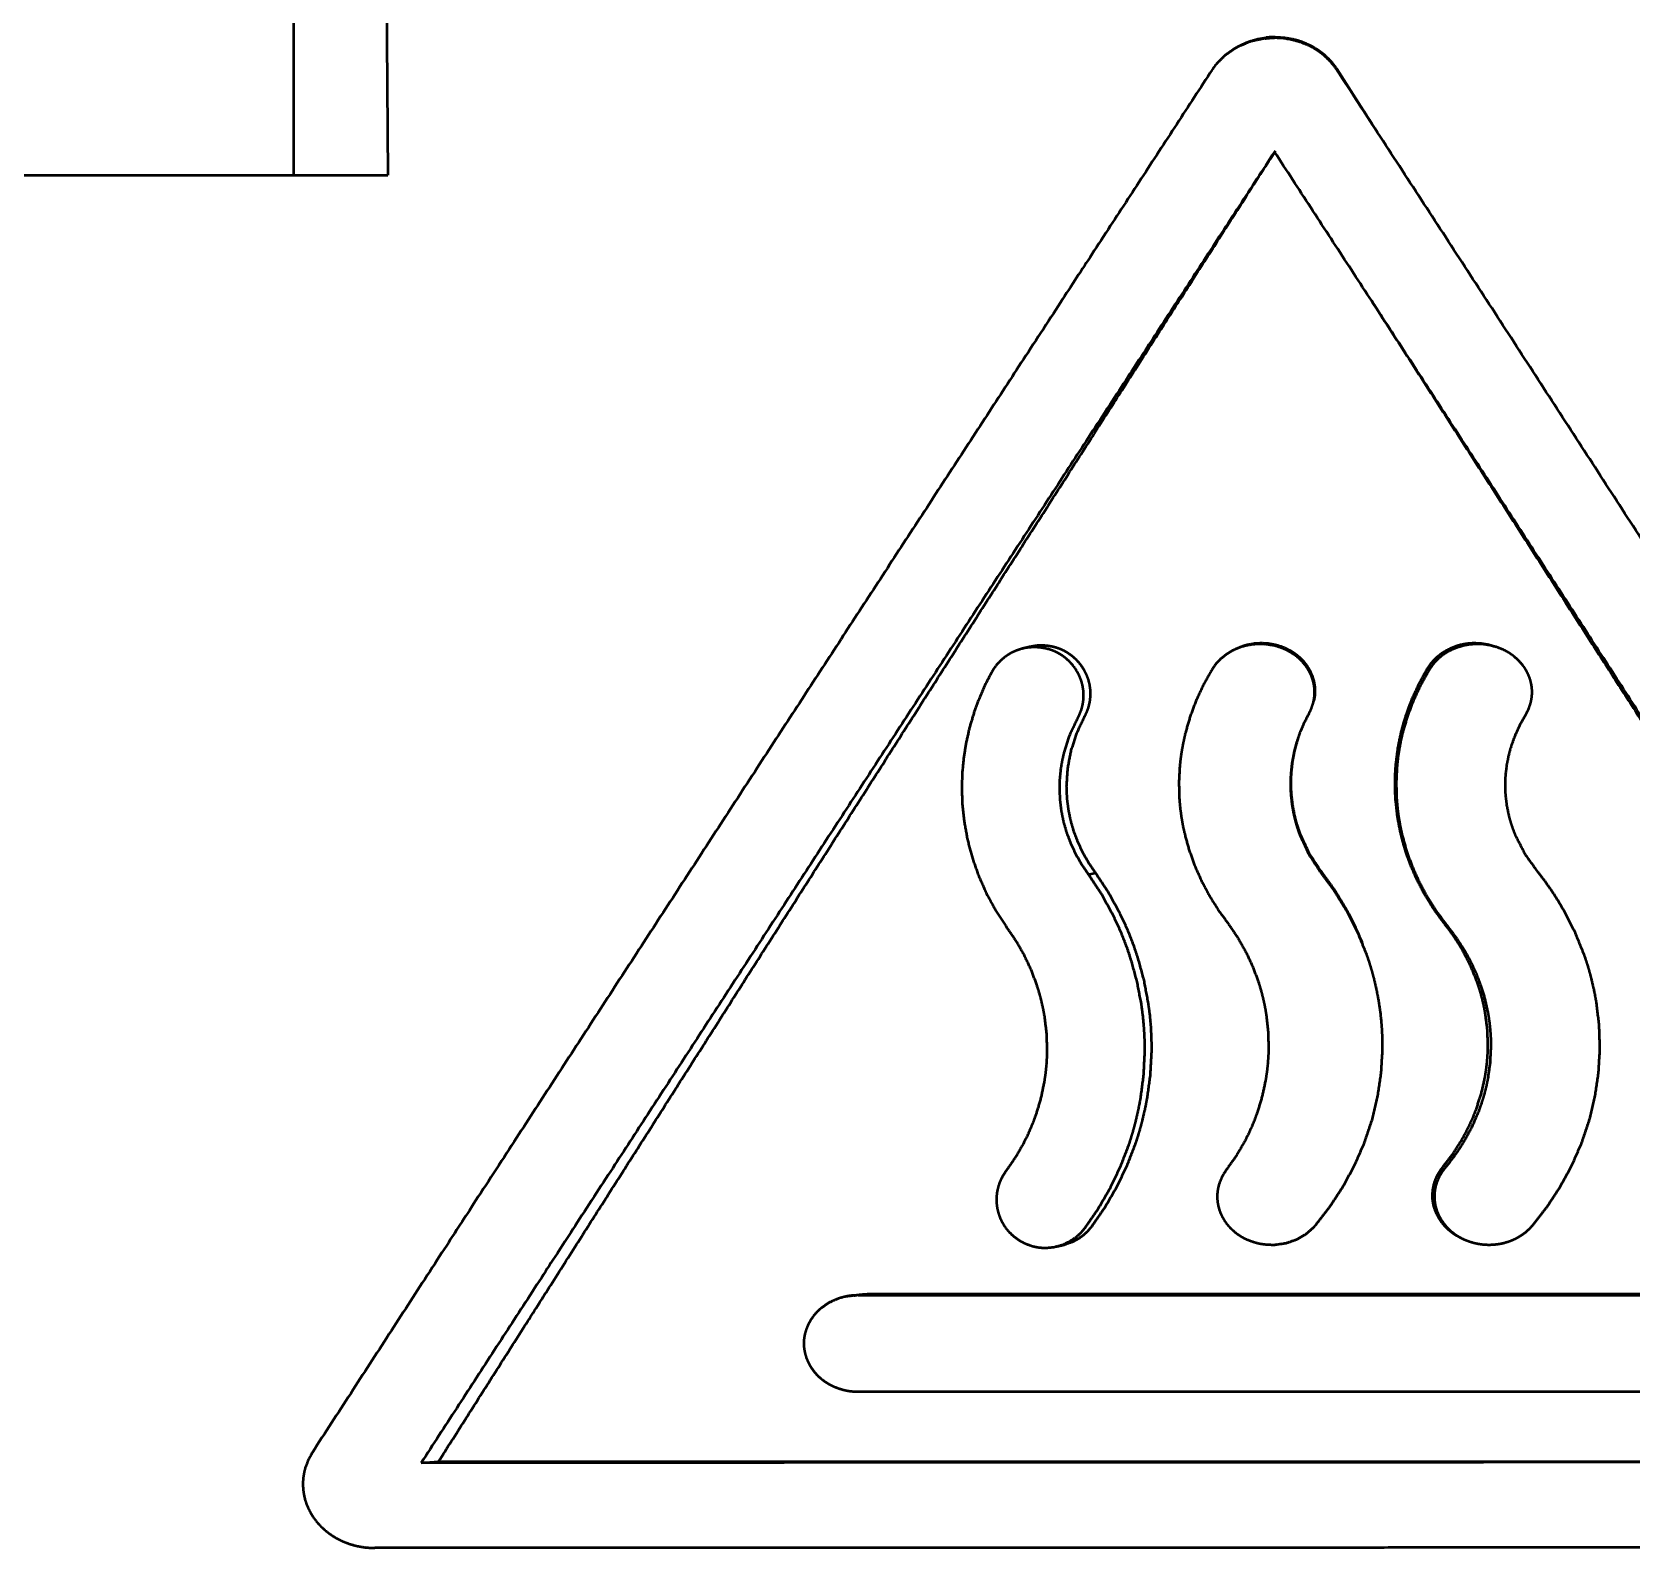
# Paper-space layout 'Layout1' of a CAD drawing. Header units: millimetres. Extents: x 69 to 348, y 30 to 269.
# Drawn here: x 225.39 to 234.02, y 140.02 to 148.2 of the extents above; entities that cross this region are included whole.
import ezdxf

# ---------------------------------------------------------------- set-up
doc = ezdxf.new("R2010")
doc.units = ezdxf.units.MM
doc.layers.add('170', color=7, linetype='Continuous', true_color=0xffffff)

psp = doc.layouts.get("Layout1")

# ---------------------------------------------------------------- linework, layer by layer
at = {"layer": '170', "color": 155, "linetype": 'Continuous', "lineweight": 50}
for p, q in [((226.7997, 147.4293), (226.7997, 150.2293)), ((227.2856, 150.2293), (227.3059, 147.4293)), ((232.0881, 148.1706), (232.0925, 148.1751)), ((232.424, 148.0032), (232.6176, 147.7021)), ((230.7663, 144.8852), (230.7288, 144.876)), ((232.0092, 144.9008), (232.0166, 144.9069)), ((232.0881, 144.8916), (232.094, 144.8976)), ((232.9214, 144.7602), (232.912, 144.7662)), ((231.0854, 143.6581), (231.1227, 143.6672)), ((233.0137, 143.3888), (233.0026, 143.3948)), ((230.9163, 141.6515), (230.9537, 141.6606)), ((229.8427, 141.388), (232.09, 141.3883)), ((232.0956, 141.394), (229.8909, 141.3941)), ((232.09, 141.3883), (234.2364, 141.3891)), ((234.2094, 141.394), (232.0956, 141.394)), ((229.8428, 140.868), (232.0902, 140.8684)), ((232.0902, 140.8684), (234.2368, 140.8692)), ((227.4866, 140.4846), (227.58, 140.4908)), ((232.0915, 140.4861), (232.096, 140.4906))]:
    psp.add_line(p, q, dxfattribs=at)
for points, knots in [([(232.0387, 148.1678), (231.9593, 148.151), (231.8846, 148.1194), (231.8254, 148.0796), (231.7746, 148.0294), (231.7629, 148.0143), (231.7519, 147.9984)], [0, 0, 0.236196, 0.472316, 0.680011, 0.88808, 0.943839, 1, 1]), ([(231.8789, 148.1165), (231.8834, 148.1192), (231.902, 148.1294), (231.9211, 148.1386), (231.9407, 148.1468), (231.9608, 148.154), (232.0019, 148.1653), (232.0439, 148.1724)], [0, 0, 0.029903, 0.150521, 0.271374, 0.392831, 0.514616, 0.757147, 1, 1]), ([(232.0387, 148.1678), (232.0413, 148.1701), (232.0439, 148.1724)], [0, 0, 0.500624, 1, 1]), ([(232.0387, 148.1674), (232.0633, 148.1699), (232.0881, 148.1706)], [0, 0, 0.49984, 1, 1]), ([(232.0925, 148.1751), (232.0682, 148.1744), (232.0439, 148.1721)], [0, 0, 0.499778, 1, 1]), ([(232.4242, 147.9988), (232.3945, 148.0379), (232.3597, 148.0724), (232.3405, 148.0879), (232.3204, 148.1022), (232.2995, 148.1152), (232.278, 148.1267), (232.2326, 148.1458), (232.1854, 148.1596), (232.1372, 148.1678), (232.0881, 148.1706)], [0, 0, 0.125114, 0.249667, 0.31245, 0.375257, 0.437749, 0.500056, 0.625305, 0.750461, 0.874815, 1, 1]), ([(232.0925, 148.1751), (232.1411, 148.1723), (232.1886, 148.164), (232.212, 148.1578), (232.2352, 148.1503), (232.2579, 148.1413), (232.28, 148.131), (232.3217, 148.1066), (232.3602, 148.0769), (232.378, 148.0601), (232.3947, 148.0422), (232.41, 148.0233), (232.424, 148.0032)], [0, 0, 0.125023, 0.24909, 0.311243, 0.373791, 0.436713, 0.499375, 0.623653, 0.748451, 0.811395, 0.874255, 0.936987, 1, 1]), ([(231.7519, 147.9984), (230.9872, 146.8249), (229.3882, 144.3711), (227.7252, 141.8141), (226.8996, 140.5406)], [0, 0, 0.157426, 0.486601, 0.829424, 1, 1]), ([(237.2189, 140.5464), (236.4977, 141.683), (235.7702, 142.8228), (235.0373, 143.9651), (234.2996, 145.1093), (233.3643, 146.5535), (232.4242, 147.9988)], [0, 0, 0.151904, 0.304492, 0.457649, 0.611277, 0.805432, 1, 1]), ([(232.6233, 147.6933), (232.6203, 147.6978), (232.6174, 147.7024)], [0, 0, 0.499881, 1, 1]), ([(232.0884, 147.5558), (231.3262, 146.3852), (229.7921, 144.0303), (228.2521, 141.6641), (227.4866, 140.4846)], [0, 0, 0.165567, 0.498699, 0.833331, 1, 1]), ([(227.58, 140.4908), (228.1382, 141.3695), (229.2607, 143.1325), (230.3899, 144.9012), (231.5241, 146.6735), (232.0928, 147.5604)], [0, 0, 0.12412, 0.373308, 0.6235, 0.874382, 1, 1]), ([(236.6457, 140.4897), (235.9178, 141.6322), (235.184, 142.7772), (234.4169, 143.9683), (233.6454, 145.1612), (232.8683, 146.3582), (232.0884, 147.5558)], [0, 0, 0.161105, 0.322843, 0.491343, 0.660298, 0.83003, 1, 1]), ([(219.6163, 147.4293), (221.3236, 147.4293), (225.1966, 147.4293), (227.3059, 147.4293)], [0, 0, 0.22202, 0.725688, 1, 1]), ([(232.6176, 146.7436), (233.8017, 144.9008), (234.9383, 143.132), (236.0712, 141.3691), (236.6357, 140.4905)], [0, 0, 0.294697, 0.577564, 0.859493, 1, 1]), ([(231.0269, 144.4999), (231.0382, 144.5231), (231.0471, 144.5471), (231.0506, 144.5595), (231.0536, 144.572), (231.0559, 144.5848), (231.0576, 144.5976), (231.059, 144.6232), (231.0579, 144.6488), (231.054, 144.6744), (231.0476, 144.6993), (231.0387, 144.7234), (231.0273, 144.7465), (231.0138, 144.7685), (230.9982, 144.789), (230.9808, 144.808), (230.9616, 144.8253), (230.941, 144.8405), (230.919, 144.8535), (230.8956, 144.8643), (230.8712, 144.8727), (230.8463, 144.8787), (230.8209, 144.8824), (230.7951, 144.8837), (230.7695, 144.8827), (230.7441, 144.8793), (230.7191, 144.8734), (230.6948, 144.8651), (230.6716, 144.8545), (230.6604, 144.8484), (230.6495, 144.8417), (230.6388, 144.8344), (230.6285, 144.8266), (230.6093, 144.8097), (230.5918, 144.791), (230.5761, 144.7706), (230.5625, 144.7486)], [0, 0, 0.031349, 0.06248, 0.078077, 0.093745, 0.109479, 0.1252, 0.156389, 0.187562, 0.218948, 0.250293, 0.281475, 0.312823, 0.344216, 0.375455, 0.406805, 0.438187, 0.469332, 0.500404, 0.531728, 0.563064, 0.594205, 0.625452, 0.656772, 0.6879, 0.719024, 0.75032, 0.781496, 0.812497, 0.828024, 0.843609, 0.859289, 0.874981, 0.906088, 0.937192, 0.968509, 1, 1]), ([(231.0643, 144.5091), (231.0756, 144.5322), (231.0844, 144.5563), (231.088, 144.5686), (231.0909, 144.5811), (231.0933, 144.5939), (231.0949, 144.6067), (231.0964, 144.6323), (231.0952, 144.6579), (231.0914, 144.6835), (231.0849, 144.7085), (231.076, 144.7325), (231.0647, 144.7557), (231.0511, 144.7777), (231.0356, 144.7982), (231.0182, 144.8172), (230.999, 144.8344), (230.9784, 144.8496), (230.9564, 144.8626), (230.933, 144.8735), (230.9086, 144.8819), (230.8838, 144.8879), (230.8583, 144.8916), (230.8326, 144.8929), (230.807, 144.8919), (230.7662, 144.8852)], [0, 0, 0.042446, 0.084628, 0.105761, 0.126974, 0.148304, 0.169593, 0.211853, 0.254091, 0.296635, 0.339106, 0.381328, 0.423804, 0.466355, 0.508662, 0.55114, 0.593636, 0.635819, 0.67795, 0.720368, 0.762827, 0.804989, 0.847296, 0.8897, 0.931911, 1, 1]), ([(232.0092, 144.9008), (231.9706, 144.8984), (231.9328, 144.8915), (231.9143, 144.8865), (231.8959, 144.8803), (231.8779, 144.8729), (231.8605, 144.8646), (231.8277, 144.8446), (231.7977, 144.8203), (231.7711, 144.7921), (231.749, 144.7602)], [0, 0, 0.125184, 0.249388, 0.311645, 0.374325, 0.437221, 0.499727, 0.62388, 0.748956, 0.87444, 1, 1]), ([(231.8636, 144.8667), (231.8699, 144.8702), (231.887, 144.8787), (231.9046, 144.8861), (231.9227, 144.8923), (231.9409, 144.8974), (231.9784, 144.9044), (232.0166, 144.9069)], [0, 0, 0.044803, 0.164258, 0.283957, 0.403294, 0.522025, 0.760392, 1, 1]), ([(232.0881, 144.8916), (232.0489, 144.8986), (232.0092, 144.9008)], [0, 0, 0.500095, 1, 1]), ([(232.0166, 144.9069), (232.0556, 144.9046), (232.094, 144.8977)], [0, 0, 0.499952, 1, 1]), ([(232.2746, 144.526), (232.2874, 144.5529), (232.2969, 144.5811), (232.3002, 144.5957), (232.3027, 144.6104), (232.3042, 144.6253), (232.3048, 144.6401), (232.3043, 144.6549), (232.3029, 144.6697), (232.3006, 144.6845), (232.2972, 144.6991), (232.288, 144.7273), (232.2752, 144.7543), (232.2593, 144.7796), (232.2407, 144.8027), (232.2304, 144.8136), (232.2194, 144.8238), (232.2081, 144.8334), (232.1962, 144.8424), (232.1712, 144.8585), (232.1446, 144.8722), (232.1168, 144.8832), (232.0881, 144.8916)], [0, 0, 0.062531, 0.124755, 0.156071, 0.18748, 0.218702, 0.249785, 0.280861, 0.312062, 0.343457, 0.374819, 0.437099, 0.499673, 0.562205, 0.624522, 0.655886, 0.687285, 0.71852, 0.749673, 0.812102, 0.874743, 0.937307, 1, 1]), ([(232.094, 144.8977), (232.1226, 144.8891), (232.15, 144.878), (232.1633, 144.8714), (232.1763, 144.8642), (232.1889, 144.8563), (232.2012, 144.8477), (232.224, 144.8289), (232.2447, 144.8078), (232.263, 144.7843), (232.2785, 144.7589), (232.2907, 144.732), (232.2997, 144.7036), (232.3051, 144.6743), (232.3067, 144.6447), (232.3061, 144.6298), (232.3045, 144.615), (232.3012, 144.5967)], [0, 0, 0.073604, 0.14672, 0.18333, 0.220077, 0.257003, 0.293895, 0.366981, 0.439965, 0.513557, 0.587083, 0.660052, 0.733636, 0.807233, 0.880366, 0.917217, 0.954216, 1, 1]), ([(232.912, 144.7662), (232.9334, 144.7978), (232.9591, 144.8257), (232.9735, 144.8384), (232.9886, 144.8501), (233.0044, 144.8607), (233.0209, 144.8702), (233.038, 144.8787), (233.0557, 144.886), (233.0737, 144.8923), (233.092, 144.8974), (233.1106, 144.9014), (233.1294, 144.9044), (233.1485, 144.9062), (233.1677, 144.9068)], [0, 0, 0.124956, 0.249401, 0.312175, 0.374817, 0.437175, 0.499393, 0.561995, 0.624728, 0.687286, 0.749593, 0.811817, 0.874261, 0.937051, 1, 1]), ([(233.1819, 144.9008), (233.1433, 144.8984), (233.1054, 144.8915), (233.0683, 144.8802), (233.033, 144.8645), (233.0163, 144.8551), (233.0002, 144.8446), (232.9847, 144.8329), (232.97, 144.8202), (232.9435, 144.792), (232.9214, 144.7602)], [0, 0, 0.125101, 0.249555, 0.374775, 0.499733, 0.561819, 0.624034, 0.686721, 0.749678, 0.874673, 1, 1]), ([(233.1677, 144.9068), (233.2029, 144.905), (233.2375, 144.8993), (233.2794, 144.887)], [0, 0, 0.309151, 0.616688, 1, 1]), ([(233.4417, 144.5165), (233.4581, 144.548), (233.4697, 144.5815), (233.4736, 144.5989), (233.4762, 144.6165), (233.4775, 144.6341), (233.4774, 144.6518), (233.4758, 144.6695), (233.4729, 144.6871), (233.4687, 144.7043), (233.4632, 144.7211), (233.4564, 144.7376), (233.4485, 144.7535), (233.4395, 144.7688), (233.4294, 144.7834), (233.4064, 144.8103), (233.38, 144.8341), (233.3659, 144.8447), (233.351, 144.8544), (233.3356, 144.8633), (233.3197, 144.8712), (233.2868, 144.8841), (233.2526, 144.8934), (233.2174, 144.899), (233.1819, 144.9008)], [0, 0, 0.062535, 0.124909, 0.156311, 0.187608, 0.218716, 0.249839, 0.281204, 0.312609, 0.343791, 0.374917, 0.406241, 0.437642, 0.468859, 0.499998, 0.562492, 0.624976, 0.656124, 0.687331, 0.7187, 0.749996, 0.812224, 0.874639, 0.937273, 1, 1]), ([(230.5625, 144.7486), (230.5284, 144.6826), (230.4983, 144.6148), (230.469, 144.5362), (230.4448, 144.4558), (230.4259, 144.374), (230.4123, 144.2912), (230.4042, 144.2076), (230.4015, 144.1236)], [0, 0, 0.113813, 0.227651, 0.356276, 0.484938, 0.613654, 0.742396, 0.871178, 1, 1]), ([(231.749, 144.7602), (231.7042, 144.68), (231.6659, 144.5973), (231.6338, 144.512), (231.6082, 144.4242), (231.5978, 144.3793), (231.5892, 144.3341), (231.5823, 144.2889), (231.5773, 144.2436), (231.5726, 144.1527), (231.5752, 144.0615), (231.5793, 144.0158), (231.5852, 143.9701), (231.593, 143.9247), (231.6026, 143.8799), (231.6267, 143.7919), (231.6574, 143.7059), (231.6946, 143.6219), (231.738, 143.5406), (231.7871, 143.4629), (231.8418, 143.3888)], [0, 0, 0.062639, 0.12486, 0.187001, 0.249433, 0.280848, 0.312243, 0.343471, 0.374582, 0.436663, 0.498876, 0.530197, 0.561651, 0.593054, 0.624316, 0.686613, 0.748919, 0.811616, 0.874464, 0.937152, 1, 1]), ([(233.0026, 143.3948), (232.9488, 143.4689), (232.9006, 143.5462), (232.8581, 143.6266), (232.8215, 143.7103), (232.8055, 143.7535), (232.7911, 143.7971), (232.7785, 143.841), (232.7676, 143.8853), (232.7509, 143.9746), (232.7411, 144.0651), (232.7388, 144.1107), (232.7383, 144.1567), (232.7396, 144.2027), (232.7426, 144.2484), (232.754, 144.3387), (232.7722, 144.4279), (232.784, 144.472), (232.7974, 144.5158), (232.8126, 144.5592), (232.8294, 144.6021), (232.8676, 144.6856), (232.912, 144.7662)], [0, 0, 0.062608, 0.124841, 0.18702, 0.249467, 0.280907, 0.312322, 0.34357, 0.374703, 0.436813, 0.499011, 0.530268, 0.561686, 0.593135, 0.62443, 0.686702, 0.748891, 0.780075, 0.811382, 0.84284, 0.874317, 0.937111, 1, 1]), ([(232.9214, 144.7602), (232.8764, 144.68), (232.8378, 144.5973), (232.8055, 144.512), (232.7796, 144.4241), (232.7692, 144.3792), (232.7607, 144.3339), (232.7539, 144.2887), (232.749, 144.2433), (232.7445, 144.1523), (232.7472, 144.0611), (232.7513, 144.0153), (232.7572, 143.9695), (232.7649, 143.9242), (232.7743, 143.8794), (232.7982, 143.7914), (232.8288, 143.7054), (232.8662, 143.6215), (232.9097, 143.5403), (232.959, 143.4628), (233.0137, 143.3888)], [0, 0, 0.062697, 0.124968, 0.187162, 0.249651, 0.2811, 0.312503, 0.343732, 0.37486, 0.436975, 0.499252, 0.530602, 0.562047, 0.593406, 0.624623, 0.686843, 0.749095, 0.811759, 0.874564, 0.937206, 1, 1]), ([(232.2993, 144.5912), (232.3002, 144.5939), (232.3012, 144.5966)], [0, 0, 0.499152, 1, 1]), ([(230.9299, 144.1236), (230.9315, 144.1732), (230.9363, 144.2226), (230.9443, 144.2715), (230.9553, 144.3197), (230.9855, 144.4121), (231.0269, 144.4999)], [0, 0, 0.126411, 0.252806, 0.379104, 0.505128, 0.752749, 1, 1]), ([(230.9673, 144.1327), (230.9736, 144.2309), (230.9923, 144.3274), (231.0226, 144.4205), (231.0643, 144.5091)], [0, 0, 0.250549, 0.501059, 0.750575, 1, 1]), ([(232.3354, 143.6727), (232.2736, 143.7674), (232.2264, 143.8697), (232.2168, 143.8964), (232.2082, 143.9236), (232.2007, 143.9509), (232.1941, 143.9783), (232.184, 144.0337), (232.1779, 144.0897), (232.1764, 144.1179), (232.1759, 144.1462), (232.1764, 144.1747), (232.178, 144.2031), (232.1842, 144.2592), (232.1943, 144.3145), (232.2084, 144.3691), (232.2266, 144.4228), (232.2487, 144.4753), (232.2746, 144.526)], [0, 0, 0.124918, 0.249412, 0.280808, 0.31227, 0.343593, 0.374803, 0.437016, 0.499215, 0.530429, 0.561751, 0.593211, 0.624611, 0.687001, 0.749159, 0.811427, 0.874142, 0.93707, 1, 1]), ([(233.5078, 143.6727), (233.4418, 143.7644), (233.3902, 143.8646), (233.3796, 143.891), (233.37, 143.9178), (233.3615, 143.9448), (233.3541, 143.972), (233.3426, 144.027), (233.3357, 144.0829), (233.3339, 144.1112), (233.3333, 144.1397), (233.3339, 144.1682), (233.3357, 144.1964), (233.3426, 144.2524), (233.354, 144.3076), (233.3698, 144.3622), (233.3898, 144.4155), (233.4137, 144.467), (233.4417, 144.5165)], [0, 0, 0.124788, 0.249322, 0.280747, 0.312148, 0.34338, 0.374496, 0.436568, 0.498793, 0.530128, 0.561602, 0.593008, 0.624275, 0.686553, 0.748853, 0.811577, 0.874443, 0.937137, 1, 1]), ([(232.3369, 143.6785), (232.2754, 143.773), (232.2282, 143.8751), (232.2187, 143.9019), (232.2101, 143.929), (232.2026, 143.9562), (232.196, 143.9836), (232.186, 144.0389), (232.1799, 144.0948), (232.1784, 144.123), (232.1779, 144.1513), (232.1784, 144.1797), (232.18, 144.208), (232.1861, 144.264), (232.1962, 144.3193), (232.2144, 144.3873)], [0, 0, 0.150921, 0.301522, 0.33952, 0.377545, 0.415389, 0.453096, 0.528289, 0.603527, 0.641298, 0.679229, 0.717257, 0.755183, 0.830551, 0.905705, 1, 1]), ([(230.4015, 144.1236), (230.4046, 144.0359), (230.4138, 143.9486), (230.4322, 143.8463), (230.4589, 143.7458), (230.4935, 143.6477), (230.5357, 143.5527), (230.5855, 143.4614), (230.6423, 143.3744)], [0, 0, 0.109757, 0.219538, 0.349632, 0.479741, 0.609829, 0.739896, 0.869958, 1, 1]), ([(231.0854, 143.6581), (231.05, 143.7097), (231.0188, 143.7639), (230.9921, 143.8205), (230.9699, 143.879), (230.9525, 143.9389), (230.94, 143.9997), (230.9325, 144.0613), (230.9299, 144.1236)], [0, 0, 0.125339, 0.25066, 0.376004, 0.501319, 0.626401, 0.750804, 0.875028, 1, 1]), ([(231.1227, 143.6672), (231.0873, 143.7188), (231.0562, 143.773), (231.0295, 143.8296), (231.0073, 143.8881), (230.9899, 143.9481), (230.9775, 144.0089), (230.9699, 144.0704), (230.9673, 144.1327)], [0, 0, 0.12532, 0.250644, 0.375975, 0.501295, 0.62639, 0.750777, 0.875022, 1, 1]), ([(232.3092, 141.7654), (232.3887, 141.8682), (232.4592, 141.9764), (232.5206, 142.0899), (232.5726, 142.209), (232.6142, 142.3321), (232.6445, 142.4573), (232.6636, 142.5847), (232.6713, 142.7143), (232.6708, 142.7795), (232.6673, 142.8443), (232.661, 142.9085), (232.6518, 142.9724), (232.6398, 143.0357), (232.625, 143.0986), (232.6165, 143.1299), (232.6073, 143.1611), (232.5974, 143.1921), (232.5868, 143.223), (232.5381, 143.3432), (232.4797, 143.4581), (232.4122, 143.5679), (232.3353, 143.6727)], [0, 0, 0.062742, 0.125056, 0.187371, 0.250112, 0.312832, 0.375057, 0.437253, 0.499932, 0.531405, 0.562716, 0.593898, 0.625028, 0.656165, 0.687366, 0.703007, 0.718698, 0.734436, 0.7502, 0.812813, 0.875035, 0.937286, 1, 1]), ([(232.3354, 143.6727), (232.3362, 143.6756), (232.3369, 143.6785)], [0, 0, 0.498757, 1, 1]), ([(232.3368, 143.6785), (232.4125, 143.5734), (232.4789, 143.4632), (232.5088, 143.4062), (232.5362, 143.3479), (232.5616, 143.2878)], [0, 0, 0.286349, 0.570929, 0.713175, 0.855679, 1, 1]), ([(233.4809, 141.7654), (233.5604, 141.8681), (233.631, 141.9762), (233.6925, 142.0897), (233.7447, 142.2088), (233.7862, 142.3318), (233.8165, 142.4571), (233.8357, 142.5845), (233.8435, 142.7142), (233.8396, 142.844), (233.8242, 142.972), (233.8123, 143.0353), (233.7975, 143.0982), (233.7891, 143.1295), (233.7799, 143.1607), (233.77, 143.1917), (233.7595, 143.2226), (233.7108, 143.3426), (233.6525, 143.4576), (233.6198, 143.5133), (233.5848, 143.5677), (233.5474, 143.6209), (233.5078, 143.6727)], [0, 0, 0.062722, 0.125032, 0.187355, 0.250101, 0.312793, 0.374998, 0.43722, 0.49992, 0.562609, 0.624853, 0.655965, 0.687155, 0.702797, 0.718484, 0.734217, 0.749955, 0.812492, 0.874733, 0.90589, 0.937134, 0.96852, 1, 1]), ([(231.0645, 141.7488), (231.1373, 141.854), (231.2012, 141.9639), (231.2562, 142.0784), (231.3023, 142.1975), (231.3124, 142.228), (231.3219, 142.2587), (231.3308, 142.2895), (231.339, 142.3204), (231.3537, 142.3825), (231.3658, 142.4449), (231.3825, 142.5708), (231.3891, 142.6982), (231.3886, 142.7624), (231.3854, 142.8266), (231.3797, 142.8903), (231.3715, 142.9535), (231.3476, 143.0784), (231.314, 143.2013), (231.2935, 143.262), (231.2705, 143.3221), (231.2452, 143.3811), (231.2177, 143.4389), (231.1561, 143.5509), (231.0854, 143.6581)], [0, 0, 0.062608, 0.124796, 0.186941, 0.249441, 0.265168, 0.280902, 0.296597, 0.312245, 0.34345, 0.374564, 0.436713, 0.499104, 0.530531, 0.56198, 0.593278, 0.624459, 0.686671, 0.749023, 0.780396, 0.811872, 0.843283, 0.874614, 0.937185, 1, 1]), ([(231.1018, 141.758), (231.1746, 141.8632), (231.2384, 141.973), (231.2934, 142.0875), (231.3395, 142.2066), (231.3496, 142.2371), (231.3591, 142.2678), (231.368, 142.2986), (231.3762, 142.3295), (231.3908, 142.3916), (231.4029, 142.454), (231.4196, 142.5799), (231.4263, 142.7072), (231.4257, 142.7715), (231.4226, 142.8357), (231.4169, 142.8994), (231.4086, 142.9625), (231.3848, 143.0874), (231.3512, 143.2103), (231.3307, 143.2711), (231.3077, 143.3312), (231.2825, 143.3902), (231.255, 143.448), (231.1934, 143.56), (231.1227, 143.6672)], [0, 0, 0.062602, 0.12478, 0.186921, 0.24941, 0.265139, 0.280874, 0.296568, 0.312215, 0.343417, 0.374534, 0.436682, 0.499078, 0.530508, 0.561959, 0.593255, 0.624438, 0.686658, 0.749013, 0.780385, 0.811865, 0.843279, 0.874612, 0.937182, 1, 1]), ([(230.6423, 143.3744), (230.6923, 143.3014), (230.7361, 143.2252), (230.7736, 143.1458), (230.8049, 143.0631), (230.818, 143.0207), (230.8295, 142.9779), (230.8391, 142.9349), (230.847, 142.8917), (230.8575, 142.8046), (230.861, 142.7164), (230.86, 142.6721), (230.8573, 142.6278), (230.8527, 142.5839), (230.8464, 142.5404), (230.8286, 142.4545), (230.804, 142.37), (230.789, 142.3283), (230.7724, 142.2872), (230.7542, 142.2469), (230.7345, 142.2075), (230.6905, 142.1313), (230.6403, 142.0585)], [0, 0, 0.062706, 0.124988, 0.187242, 0.249866, 0.281339, 0.312717, 0.343933, 0.375068, 0.43728, 0.49978, 0.531244, 0.562667, 0.593911, 0.625059, 0.687238, 0.749616, 0.781023, 0.812455, 0.843759, 0.87498, 0.937358, 1, 1]), ([(231.8415, 143.3886), (231.8912, 143.3149), (231.9345, 143.2382), (231.9715, 143.1586), (232.002, 143.076), (232.0149, 143.0336), (232.0261, 142.9904), (232.0356, 142.9468), (232.0432, 142.9031), (232.0532, 142.8153), (232.0561, 142.7271), (232.0549, 142.6828), (232.0518, 142.6383), (232.047, 142.5939), (232.0404, 142.55), (232.0221, 142.4635), (231.9969, 142.3789), (231.9818, 142.3373), (231.9649, 142.2962), (231.9462, 142.2556), (231.926, 142.2158), (231.8809, 142.1391), (231.8296, 142.0662)], [0, 0, 0.062687, 0.124776, 0.186669, 0.248774, 0.280039, 0.311488, 0.342938, 0.374226, 0.436519, 0.498791, 0.530053, 0.561456, 0.592933, 0.624297, 0.68663, 0.74886, 0.780076, 0.811411, 0.842893, 0.874371, 0.937125, 1, 1]), ([(232.9972, 142.0812), (233.0512, 142.1524), (233.0989, 142.2272), (233.1205, 142.2661), (233.1404, 142.3058), (233.1587, 142.3466), (233.1754, 142.3883), (233.203, 142.4732), (233.2228, 142.5596), (233.2299, 142.6034), (233.235, 142.6475), (233.2382, 142.692), (233.2395, 142.7369), (233.2359, 142.8261), (233.2244, 142.9141), (233.2158, 142.9576), (233.2053, 143.0008), (233.1928, 143.0438), (233.1784, 143.0863), (233.1443, 143.1686), (233.1035, 143.2475), (233.0807, 143.2856), (233.0563, 143.3229), (233.0302, 143.3594), (233.0026, 143.3948)], [0, 0, 0.06265, 0.124941, 0.156073, 0.187273, 0.218617, 0.250083, 0.312684, 0.374863, 0.405947, 0.437105, 0.468423, 0.499875, 0.56248, 0.624699, 0.655823, 0.687032, 0.718411, 0.749864, 0.812377, 0.874628, 0.905799, 0.937068, 0.968496, 1, 1]), ([(233.0137, 143.3888), (233.068, 143.3175), (233.1159, 143.2425), (233.1375, 143.2036), (233.1575, 143.1638), (233.1758, 143.123), (233.1924, 143.0812), (233.2199, 142.9961), (233.2395, 142.9094), (233.2463, 142.8655), (233.2512, 142.8213), (233.2541, 142.7766), (233.255, 142.7316), (233.2506, 142.6422), (233.2382, 142.5541), (233.229, 142.5106), (233.2179, 142.4673), (233.2047, 142.4243), (233.1896, 142.3819), (233.1542, 142.2999), (233.112, 142.2214), (233.0885, 142.1835), (233.0633, 142.1464), (233.0365, 142.1102), (233.0082, 142.0751)], [0, 0, 0.062649, 0.124878, 0.155983, 0.187143, 0.218433, 0.249861, 0.312436, 0.374571, 0.405633, 0.436779, 0.468082, 0.499536, 0.562133, 0.62436, 0.655497, 0.686733, 0.718154, 0.749618, 0.812132, 0.874434, 0.90566, 0.936992, 0.968459, 1, 1]), ([(230.6403, 142.0585), (230.6207, 142.0283), (230.6056, 141.9957), (230.5997, 141.9786), (230.5951, 141.9611), (230.5917, 141.9434), (230.5895, 141.9256), (230.5885, 141.9076), (230.5889, 141.8895), (230.5906, 141.8714), (230.5935, 141.8537), (230.5977, 141.8362), (230.603, 141.8189), (230.6096, 141.802), (230.6174, 141.7857), (230.6262, 141.77), (230.6361, 141.755), (230.6471, 141.7406), (230.6591, 141.727), (230.6854, 141.7025), (230.715, 141.6819), (230.7471, 141.6655), (230.781, 141.6536), (230.7986, 141.6494), (230.8165, 141.6463), (230.8345, 141.6444), (230.8526, 141.6437)], [0, 0, 0.06243, 0.124625, 0.155998, 0.187337, 0.218465, 0.249564, 0.28083, 0.312259, 0.3436, 0.374777, 0.40594, 0.437245, 0.468698, 0.500012, 0.531167, 0.562307, 0.593669, 0.62508, 0.687387, 0.749861, 0.812348, 0.874561, 0.905922, 0.937288, 0.968612, 1, 1]), ([(231.8296, 142.0662), (231.8089, 142.0343), (231.7933, 141.9997), (231.7875, 141.9815), (231.7831, 141.963), (231.7803, 141.9443), (231.7791, 141.9254), (231.7795, 141.9063), (231.7815, 141.8873), (231.785, 141.8686), (231.79, 141.8503), (231.7965, 141.8323), (231.8043, 141.8149), (231.8135, 141.7983), (231.8239, 141.7824), (231.8355, 141.7672), (231.8482, 141.7529), (231.8618, 141.7396), (231.8762, 141.7273), (231.8915, 141.7159), (231.9075, 141.7054), (231.9241, 141.6962), (231.9413, 141.688), (231.9769, 141.6748), (232.0139, 141.6658), (232.0515, 141.6611), (232.0896, 141.6607)], [0, 0, 0.062462, 0.124798, 0.156164, 0.187394, 0.218445, 0.249594, 0.280991, 0.312364, 0.343507, 0.374724, 0.406117, 0.437512, 0.468696, 0.49991, 0.531298, 0.562697, 0.593922, 0.625133, 0.656462, 0.687871, 0.719117, 0.75028, 0.812771, 0.875309, 0.937489, 1, 1]), ([(233.0941, 141.6967), (233.0689, 141.7101), (233.0467, 141.7248), (233.026, 141.7417), (233.007, 141.7608), (232.9898, 141.7817), (232.975, 141.804), (232.9624, 141.8278), (232.9571, 141.8403), (232.9524, 141.853), (232.9484, 141.8658), (232.9453, 141.8788), (232.9429, 141.892), (232.9412, 141.9053), (232.9404, 141.9188), (232.9403, 141.9324), (232.9426, 141.9593), (232.948, 141.9856), (232.9518, 141.9986), (232.9563, 142.0115), (232.9615, 142.0239), (232.9674, 142.0361), (232.9811, 142.0593), (232.9972, 142.0812)], [0, 0, 0.062037, 0.120091, 0.178196, 0.236904, 0.295688, 0.354016, 0.41256, 0.442073, 0.471542, 0.500805, 0.52993, 0.559051, 0.588232, 0.617639, 0.647188, 0.70591, 0.764434, 0.793909, 0.823476, 0.852907, 0.882235, 0.940955, 1, 1]), ([(233.0082, 142.0751), (232.9918, 142.0533), (232.9779, 142.03), (232.9665, 142.0052), (232.958, 141.9793), (232.9525, 141.9528), (232.9503, 141.9257), (232.9513, 141.8984), (232.9556, 141.8717), (232.9631, 141.8454), (232.9736, 141.8202), (232.9866, 141.7963), (233.0021, 141.7738), (233.0197, 141.7531), (233.0392, 141.7343), (233.0607, 141.7174), (233.0836, 141.7027), (233.1078, 141.6903), (233.133, 141.6801), (233.159, 141.672), (233.1856, 141.6661), (233.2124, 141.6623), (233.2396, 141.6606), (233.2669, 141.6612), (233.2937, 141.6639), (233.3202, 141.6689), (233.3464, 141.6763), (233.3719, 141.6859), (233.3964, 141.6976), (233.4196, 141.7114), (233.4417, 141.7273), (233.4622, 141.7454), (233.4809, 141.7654)], [0, 0, 0.031342, 0.062497, 0.09384, 0.125154, 0.156244, 0.187529, 0.218858, 0.250012, 0.281336, 0.312698, 0.34398, 0.375343, 0.406599, 0.437749, 0.469095, 0.500414, 0.531549, 0.562801, 0.594122, 0.625354, 0.656527, 0.687834, 0.71911, 0.75014, 0.781119, 0.812332, 0.843661, 0.87481, 0.905843, 0.937087, 0.968517, 1, 1]), ([(230.8526, 141.6437), (230.8557, 141.6438), (230.9, 141.648), (230.943, 141.6595), (230.9837, 141.6782), (231.0207, 141.7034), (231.044, 141.7248), (231.0645, 141.7488)], [0, 0, 0.01266, 0.194535, 0.376321, 0.559053, 0.742023, 0.870867, 1, 1]), ([(230.9537, 141.6606), (231.0084, 141.6806), (231.035, 141.6957), (231.0597, 141.7139), (231.082, 141.7346), (231.1018, 141.758)], [0, 0, 0.322247, 0.491969, 0.661641, 0.830232, 1, 1]), ([(232.0896, 141.6607), (232.1503, 141.6695), (232.2083, 141.6894), (232.2558, 141.7166), (232.2975, 141.7523), (232.3035, 141.7587), (232.3092, 141.7654)], [0, 0, 0.245421, 0.490822, 0.710086, 0.929502, 0.964646, 1, 1]), ([(233.094, 141.6968), (233.1007, 141.6936), (233.1048, 141.6917)], [0, 0, 0.623556, 1, 1]), ([(229.8427, 141.388), (229.8156, 141.3869), (229.7889, 141.3836), (229.7626, 141.3781), (229.7366, 141.3705), (229.6873, 141.3488), (229.6427, 141.3185), (229.6227, 141.3001), (229.6049, 141.2799), (229.5891, 141.258), (229.5756, 141.2343), (229.5646, 141.2094), (229.5565, 141.1836), (229.5535, 141.1703), (229.5513, 141.1568), (229.5499, 141.1432), (229.5494, 141.1295), (229.551, 141.1024), (229.5558, 141.0755), (229.5638, 141.0492), (229.5746, 141.0241), (229.5881, 141.0003), (229.6039, 140.9779), (229.6217, 140.9574), (229.6417, 140.9388), (229.6634, 140.9223), (229.6865, 140.908), (229.7108, 140.8959), (229.7361, 140.8859), (229.7621, 140.8782), (229.7885, 140.8726), (229.8155, 140.8692), (229.8428, 140.8681)], [0, 0, 0.031209, 0.062176, 0.093123, 0.124286, 0.186287, 0.248321, 0.279555, 0.310584, 0.341645, 0.373002, 0.404323, 0.435468, 0.451106, 0.466853, 0.482677, 0.498423, 0.529681, 0.561119, 0.59268, 0.624133, 0.655657, 0.687123, 0.718411, 0.749849, 0.781206, 0.812401, 0.843712, 0.875051, 0.906176, 0.93731, 0.968598, 1, 1]), ([(229.8209, 141.3863), (229.8373, 141.3896), (229.8639, 141.393), (229.8909, 141.3941)], [0, 0, 0.236408, 0.617675, 1, 1]), ([(232.09, 141.3883), (232.0928, 141.3912), (232.0956, 141.394)], [0, 0, 0.500902, 1, 1]), ([(226.8996, 140.5406), (226.8768, 140.499), (226.8604, 140.4544), (226.8546, 140.431), (226.8507, 140.4074), (226.8486, 140.3836), (226.8484, 140.3596), (226.8501, 140.3355), (226.8537, 140.3117), (226.8591, 140.2883), (226.8663, 140.2654), (226.8752, 140.2431), (226.8857, 140.2215), (226.8977, 140.2009), (226.911, 140.1813), (226.9258, 140.1626), (226.9417, 140.1449), (226.9586, 140.1285), (226.9765, 140.1132), (226.9953, 140.0991), (227.0149, 140.0862), (227.0352, 140.0745), (227.056, 140.0641), (227.0773, 140.0549), (227.0991, 140.047), (227.1214, 140.0402), (227.1441, 140.0347), (227.1897, 140.0272), (227.236, 140.0247)], [0, 0, 0.062651, 0.125517, 0.15729, 0.188962, 0.220511, 0.252184, 0.284114, 0.31601, 0.347681, 0.379344, 0.411144, 0.442882, 0.474349, 0.505734, 0.537204, 0.568611, 0.599788, 0.630814, 0.661879, 0.692963, 0.723917, 0.754663, 0.785315, 0.815982, 0.846782, 0.877555, 0.938724, 1, 1]), ([(232.0915, 140.4861), (231.5096, 140.4858), (230.6376, 140.4854), (230.0579, 140.4852), (229.4804, 140.485), (228.9057, 140.4848), (228.0511, 140.4847), (227.4866, 140.4846)], [0, 0, 0.126381, 0.315734, 0.441613, 0.567015, 0.691829, 0.877403, 1, 1]), ([(227.58, 140.4908), (228.6917, 140.4908), (229.2533, 140.4907), (229.8179, 140.4907), (230.3852, 140.4907), (230.9542, 140.4907), (232.096, 140.4907)], [0, 0, 0.246155, 0.370533, 0.495551, 0.621169, 0.747176, 1, 1]), ([(236.6457, 140.4897), (235.5277, 140.4886), (234.9617, 140.4881), (234.3922, 140.4876), (233.8196, 140.4872), (233.245, 140.4868), (232.0915, 140.4861)], [0, 0, 0.245485, 0.369773, 0.49481, 0.620559, 0.746731, 1, 1]), ([(232.096, 140.4907), (232.6682, 140.4906), (233.5259, 140.4906), (234.0965, 140.4906), (234.3812, 140.4906), (234.9493, 140.4906), (235.5146, 140.4905), (236.6357, 140.4905)], [0, 0, 0.126048, 0.314982, 0.440675, 0.503383, 0.628521, 0.753048, 1, 1]), ([(232.0917, 140.0262), (230.8631, 140.0255), (230.2502, 140.0253), (229.9447, 140.0252), (229.3354, 140.025), (228.7296, 140.0249), (227.8299, 140.0247), (227.236, 140.0247)], [0, 0, 0.253021, 0.379245, 0.442176, 0.567658, 0.692413, 0.877702, 1, 1]), ([(236.8909, 140.0301), (236.3058, 140.0295), (235.4175, 140.0286), (234.8193, 140.0281), (234.217, 140.0276), (233.612, 140.0271), (232.7012, 140.0265), (232.0917, 140.0262)], [0, 0, 0.121905, 0.30701, 0.431658, 0.557147, 0.683222, 0.873012, 1, 1])]:
    psp.add_open_spline(points, degree=1, knots=knots, dxfattribs=at)
for points in [[(231.8792, 148.1166), (231.8704, 148.1113)], [(233.2977, 144.8803), (233.2794, 144.887)], [(231.8636, 144.8667), (231.8522, 144.86)], [(232.5649, 143.2806), (232.561, 143.2891)], [(229.8217, 141.3864), (229.7705, 141.38)]]:
    psp.add_open_spline(points, degree=1, dxfattribs=at)

doc.saveas('drawing.dxf')
